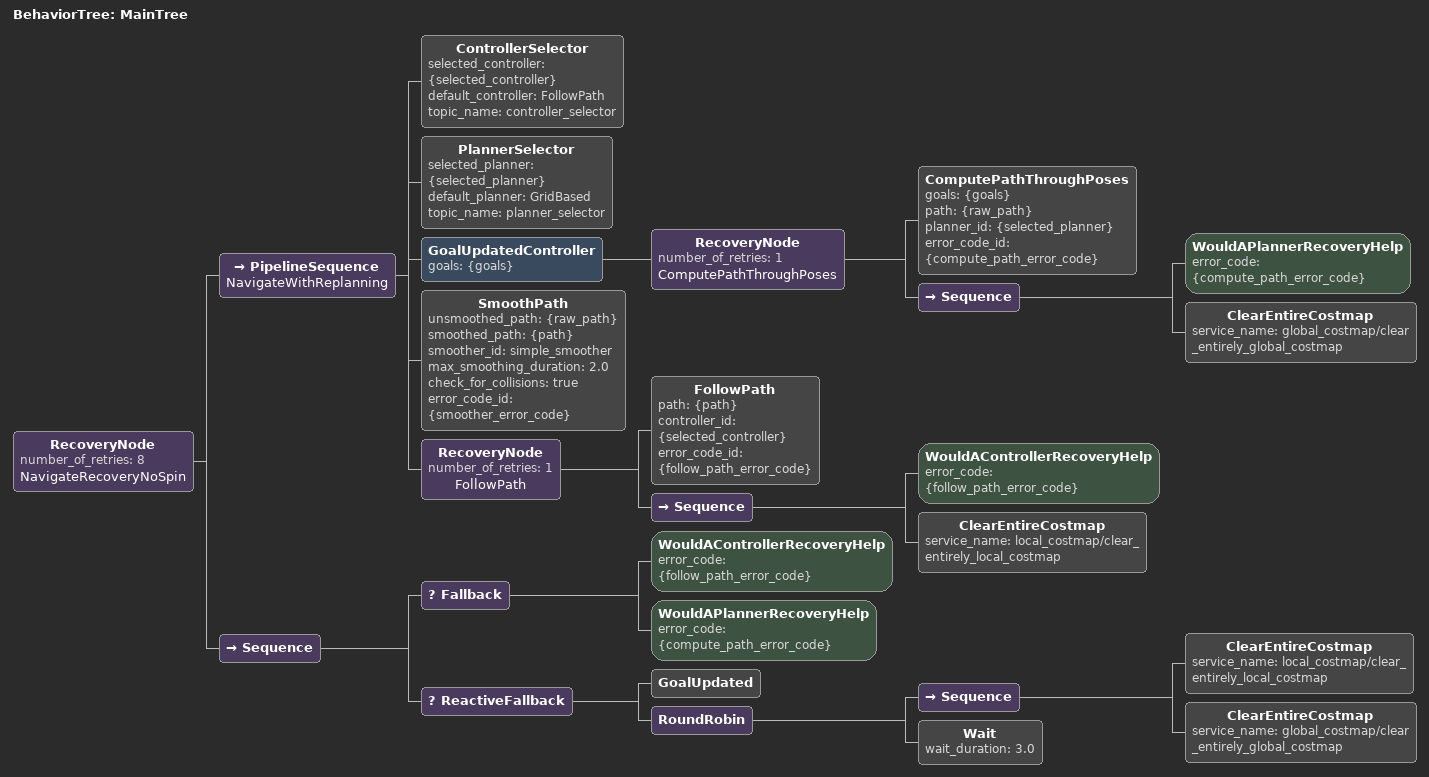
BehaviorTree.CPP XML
<!-- Multi-pose equivalent of navigate_to_pose_no_spin.xml. -->
<root BTCPP_format="4" main_tree_to_execute="MainTree">
  <BehaviorTree ID="MainTree">
    <RecoveryNode number_of_retries="8" name="NavigateRecoveryNoSpin">
      <PipelineSequence name="NavigateWithReplanning">
        <ControllerSelector selected_controller="{selected_controller}" default_controller="FollowPath" topic_name="controller_selector"/>
        <PlannerSelector selected_planner="{selected_planner}" default_planner="GridBased" topic_name="planner_selector"/>
        <GoalUpdatedController goals="{goals}">
          <RecoveryNode number_of_retries="1" name="ComputePathThroughPoses">
            <ComputePathThroughPoses goals="{goals}" path="{raw_path}" planner_id="{selected_planner}" error_code_id="{compute_path_error_code}"/>
            <Sequence>
              <WouldAPlannerRecoveryHelp error_code="{compute_path_error_code}"/>
              <ClearEntireCostmap service_name="global_costmap/clear_entirely_global_costmap"/>
            </Sequence>
          </RecoveryNode>
        </GoalUpdatedController>
        <SmoothPath unsmoothed_path="{raw_path}" smoothed_path="{path}"
                    smoother_id="simple_smoother" max_smoothing_duration="2.0"
                    check_for_collisions="true" error_code_id="{smoother_error_code}"/>
        <RecoveryNode number_of_retries="1" name="FollowPath">
          <FollowPath path="{path}" controller_id="{selected_controller}" error_code_id="{follow_path_error_code}"/>
          <Sequence>
            <WouldAControllerRecoveryHelp error_code="{follow_path_error_code}"/>
            <ClearEntireCostmap service_name="local_costmap/clear_entirely_local_costmap"/>
          </Sequence>
        </RecoveryNode>
      </PipelineSequence>
      <Sequence>
        <Fallback>
          <WouldAControllerRecoveryHelp error_code="{follow_path_error_code}"/>
          <WouldAPlannerRecoveryHelp error_code="{compute_path_error_code}"/>
        </Fallback>
        <ReactiveFallback>
          <GoalUpdated/>
          <RoundRobin>
            <Sequence>
              <ClearEntireCostmap service_name="local_costmap/clear_entirely_local_costmap"/>
              <ClearEntireCostmap service_name="global_costmap/clear_entirely_global_costmap"/>
            </Sequence>
            <Wait wait_duration="3.0"/>
          </RoundRobin>
        </ReactiveFallback>
      </Sequence>
    </RecoveryNode>
  </BehaviorTree>
</root>
